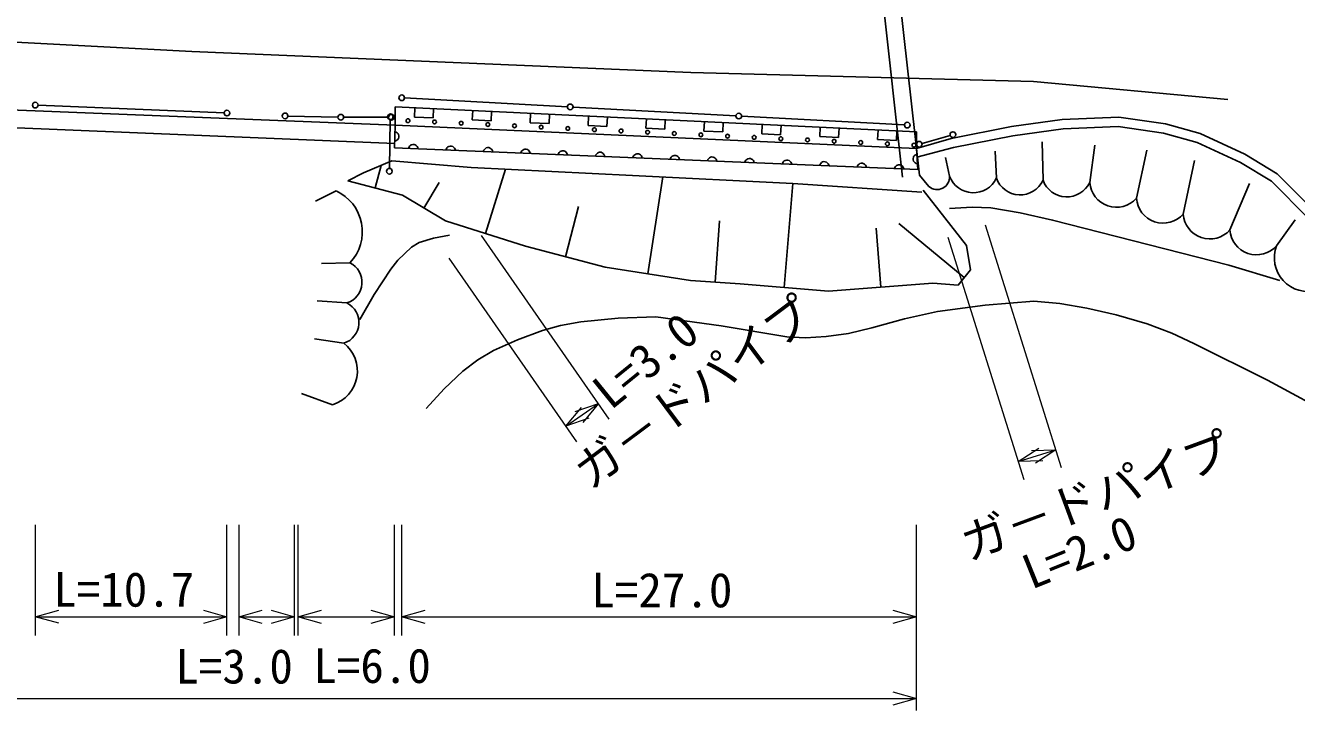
# Model space of a CAD drawing. Units: millimetres, scale not verified. Extents: x 40000 to 680000, y 20000 to 380000.
# Drawn here: x 149062 to 216476, y 244646 to 280986 of the extents above; entities that cross this region are included whole.
import ezdxf
from ezdxf.enums import TextEntityAlignment as Align

# ---------------------------------------------------------------- set-up
doc = ezdxf.new("R2010")
doc.units = ezdxf.units.MM
doc.header["$LTSCALE"] = 1000
for name, color, linetype, lineweight in [('M-BGD', 7, 'Continuous', 25), ('M-STR-HTXT', 7, 'Continuous', 13), ('M-STR-STRC', 7, 'Continuous', 25)]:
    doc.layers.add(name, color=color, linetype=linetype, lineweight=lineweight)
doc.styles.add('ＭＳ ゴシック', font='')
doc.styles.get('ＭＳ ゴシック').set_extended_font_data('MS Gothic')

msp = doc.modelspace()

# ---------------------------------------------------------------- linework, layer by layer
at = {"layer": 'M-BGD'}
for p, q in [((195585, 272941), (193505, 291443)), ((196479, 273048), (194425, 291429)), ((169168, 277139), (177806, 276673)), ((168677, 275693), (147794, 276527)), ((149737, 276756), (159602, 276345)), ((168677, 276674), (196316, 275339)), ((168677, 275693), (168677, 276674)), ((169713, 276624), (169689, 276125)), ((170688, 276077), (170712, 276576)), ((172784, 276476), (172760, 275976)), ((173759, 275928), (173783, 276428)), ((178105, 276656), (186743, 276190)), ((162981, 276182), (165637, 276120)), ((165937, 276116), (168319, 276116)), ((168414, 275990), (168365, 273402)), ((169689, 276125), (170688, 276077)), ((172760, 275976), (173759, 275928)), ((175855, 276327), (175831, 275828)), ((175831, 275828), (176830, 275780)), ((176830, 275780), (176854, 276279)), ((178926, 276179), (178902, 275680)), ((179901, 275631), (179925, 276131)), ((181997, 276031), (181973, 275531)), ((182972, 275483), (182996, 275982)), ((185068, 275882), (185044, 275383)), ((186043, 275335), (186067, 275834)), ((187042, 276174), (195680, 275708)), ((188139, 275734), (188115, 275235)), ((201351, 275617), (204050, 275993)), ((204050, 275993), (207045, 276119)), ((207045, 276119), (209521, 275767)), ((209521, 275767), (211371, 275252)), ((168648, 274721), (147765, 275587)), ((168677, 275693), (168642, 274502)), ((168726, 275326), (168667, 275348)), ((196316, 274463), (168677, 275693)), ((168775, 275294), (168726, 275326)), ((168824, 275243), (168775, 275294)), ((168852, 275192), (168824, 275243)), ((168846, 274992), (168868, 275052)), ((168870, 275132), (168852, 275192)), ((168868, 275052), (168870, 275132)), ((178902, 275680), (179901, 275631)), ((181973, 275531), (182972, 275483)), ((185044, 275383), (186043, 275335)), ((188115, 275235), (189114, 275186)), ((189114, 275186), (189138, 275686)), ((191211, 275586), (191186, 275086)), ((191186, 275086), (192185, 275038)), ((192185, 275038), (192209, 275537)), ((194282, 275437), (194257, 274938)), ((195256, 274890), (195280, 275389)), ((196316, 275339), (196316, 274463)), ((196612, 274727), (198106, 275154)), ((198165, 274992), (201351, 275617)), ((198277, 274505), (201434, 275123)), ((201434, 275123), (204095, 275494)), ((204095, 275494), (207020, 275618)), ((207020, 275618), (209419, 275277)), ((209419, 275277), (211198, 274782)), ((211371, 275252), (213732, 274161)), ((168642, 274502), (196386, 273342)), ((168652, 274848), (168712, 274866)), ((168712, 274866), (168763, 274895)), ((168763, 274895), (168815, 274943)), ((168815, 274943), (168846, 274992)), ((169405, 274530), (169383, 274471)), ((169437, 274579), (169405, 274530)), ((169489, 274627), (169437, 274579)), ((169541, 274655), (169489, 274627)), ((169601, 274672), (169541, 274655)), ((169681, 274669), (169601, 274672)), ((169740, 274646), (169681, 274669)), ((169789, 274614), (169740, 274646)), ((169837, 274562), (169789, 274614)), ((169865, 274511), (169837, 274562)), ((169882, 274450), (169865, 274511)), ((171387, 274448), (171365, 274388)), ((171419, 274496), (171387, 274448)), ((171471, 274544), (171419, 274496)), ((171522, 274572), (171471, 274544)), ((171583, 274589), (171522, 274572)), ((171663, 274586), (171583, 274589)), ((171722, 274564), (171663, 274586)), ((171771, 274532), (171722, 274564)), ((171819, 274480), (171771, 274532)), ((171847, 274428), (171819, 274480)), ((171864, 274368), (171847, 274428)), ((173401, 274413), (173369, 274365)), ((173453, 274461), (173401, 274413)), ((173504, 274489), (173453, 274461)), ((173565, 274507), (173504, 274489)), ((173645, 274503), (173565, 274507)), ((173704, 274481), (173645, 274503)), ((173753, 274449), (173704, 274481)), ((173800, 274397), (173753, 274449)), ((173828, 274345), (173800, 274397)), ((175435, 274378), (175383, 274331)), ((175486, 274406), (175435, 274378)), ((175547, 274424), (175486, 274406)), ((175627, 274420), (175547, 274424)), ((175686, 274398), (175627, 274420)), ((175734, 274366), (175686, 274398)), ((194257, 274938), (195256, 274890)), ((196316, 274463), (198165, 274992)), ((196386, 273342), (196316, 274463)), ((196342, 273994), (198277, 274505)), ((203031, 272772), (202976, 274809)), ((205508, 272661), (205784, 274643)), ((211198, 274782), (213497, 273719)), ((166995, 273171), (168501, 273802)), ((168501, 273802), (172705, 273451)), ((173369, 274365), (173346, 274306)), ((173846, 274285), (173828, 274345)), ((175351, 274282), (175328, 274223)), ((175383, 274331), (175351, 274282)), ((175782, 274314), (175734, 274366)), ((175810, 274263), (175782, 274314)), ((175828, 274202), (175810, 274263)), ((177332, 274199), (177310, 274140)), ((177364, 274248), (177332, 274199)), ((177416, 274296), (177364, 274248)), ((177468, 274323), (177416, 274296)), ((177528, 274341), (177468, 274323)), ((177608, 274338), (177528, 274341)), ((177667, 274315), (177608, 274338)), ((177716, 274283), (177667, 274315)), ((177764, 274231), (177716, 274283)), ((177792, 274180), (177764, 274231)), ((177809, 274119), (177792, 274180)), ((179314, 274116), (179292, 274057)), ((179346, 274165), (179314, 274116)), ((179398, 274213), (179346, 274165)), ((179449, 274241), (179398, 274213)), ((179510, 274258), (179449, 274241)), ((179590, 274255), (179510, 274258)), ((179649, 274232), (179590, 274255)), ((179698, 274200), (179649, 274232)), ((179746, 274148), (179698, 274200)), ((179774, 274097), (179746, 274148)), ((179791, 274036), (179774, 274097)), ((181296, 274033), (181273, 273974)), ((181328, 274082), (181296, 274033)), ((181380, 274130), (181328, 274082)), ((181431, 274158), (181380, 274130)), ((181492, 274175), (181431, 274158)), ((181572, 274172), (181492, 274175)), ((181631, 274149), (181572, 274172)), ((181680, 274117), (181631, 274149)), ((181728, 274065), (181680, 274117)), ((181755, 274014), (181728, 274065)), ((181773, 273953), (181755, 274014)), ((183278, 273950), (183255, 273891)), ((183310, 273999), (183278, 273950)), ((183362, 274047), (183310, 273999)), ((183413, 274075), (183362, 274047)), ((183474, 274092), (183413, 274075)), ((183554, 274089), (183474, 274092)), ((183613, 274066), (183554, 274089)), ((183661, 274034), (183613, 274066)), ((183709, 273982), (183661, 274034)), ((183737, 273931), (183709, 273982)), ((183755, 273870), (183737, 273931)), ((185259, 273868), (185237, 273808)), ((185291, 273916), (185259, 273868)), ((185343, 273964), (185291, 273916)), ((185395, 273992), (185343, 273964)), ((185455, 274009), (185395, 273992)), ((185535, 274006), (185455, 274009)), ((185594, 273984), (185535, 274006)), ((185643, 273952), (185594, 273984)), ((185691, 273900), (185643, 273952)), ((185719, 273848), (185691, 273900)), ((185736, 273788), (185719, 273848)), ((187241, 273785), (187219, 273726)), ((187273, 273833), (187241, 273785)), ((187325, 273881), (187273, 273833)), ((187376, 273909), (187325, 273881)), ((187437, 273927), (187376, 273909)), ((187517, 273923), (187437, 273927)), ((187576, 273901), (187517, 273923)), ((187625, 273869), (187576, 273901)), ((187673, 273817), (187625, 273869)), ((187701, 273765), (187673, 273817)), ((187718, 273705), (187701, 273765)), ((189223, 273702), (189200, 273643)), ((189255, 273751), (189223, 273702)), ((189307, 273798), (189255, 273751)), ((189358, 273826), (189307, 273798)), ((189419, 273844), (189358, 273826)), ((189499, 273840), (189419, 273844)), ((189558, 273818), (189499, 273840)), ((189607, 273786), (189558, 273818)), ((189655, 273734), (189607, 273786)), ((189682, 273683), (189655, 273734)), ((191289, 273716), (191237, 273668)), ((191340, 273743), (191289, 273716)), ((191401, 273761), (191340, 273743)), ((191481, 273758), (191401, 273761)), ((191540, 273735), (191481, 273758)), ((191588, 273703), (191540, 273735)), ((191636, 273651), (191588, 273703)), ((196155, 273991), (196139, 273930)), ((196139, 273930), (196144, 273850)), ((196144, 273850), (196168, 273791)), ((196182, 274043), (196155, 273991)), ((196168, 273791), (196201, 273743)), ((196229, 274096), (196182, 274043)), ((196201, 273743), (196254, 273696)), ((196277, 274129), (196229, 274096)), ((196336, 274152), (196277, 274129)), ((198075, 272993), (197855, 273984)), ((200553, 272882), (200498, 274314)), ((207986, 271821), (208537, 274367)), ((210463, 270981), (211069, 273817)), ((213497, 273719), (215142, 272727)), ((213732, 274161), (215453, 273123)), ((166154, 272751), (166995, 273171)), ((167608, 272366), (167925, 273560)), ((172705, 273451), (181253, 273029)), ((173458, 269948), (174530, 273361)), ((181253, 273029), (189765, 272608)), ((189700, 273622), (189682, 273683)), ((191205, 273619), (191182, 273560)), ((191237, 273668), (191205, 273619)), ((191664, 273600), (191636, 273651)), ((191682, 273539), (191664, 273600)), ((193186, 273536), (193164, 273477)), ((193218, 273585), (193186, 273536)), ((193270, 273633), (193218, 273585)), ((193322, 273661), (193270, 273633)), ((193382, 273678), (193322, 273661)), ((193462, 273675), (193382, 273678)), ((193521, 273652), (193462, 273675)), ((193570, 273620), (193521, 273652)), ((193618, 273568), (193570, 273620)), ((193646, 273517), (193618, 273568)), ((193663, 273456), (193646, 273517)), ((195168, 273453), (195146, 273394)), ((195200, 273502), (195168, 273453)), ((195252, 273550), (195200, 273502)), ((195303, 273578), (195252, 273550)), ((195364, 273595), (195303, 273578)), ((195444, 273592), (195364, 273595)), ((195503, 273569), (195444, 273592)), ((195552, 273537), (195503, 273569)), ((195600, 273485), (195552, 273537)), ((195628, 273434), (195600, 273485)), ((195645, 273373), (195628, 273434)), ((196254, 273696), (196306, 273669)), ((196306, 273669), (196367, 273653)), ((196974, 272442), (196479, 273048)), ((215453, 273123), (217439, 271112)), ((169062, 271980), (166154, 272751)), ((170200, 271297), (171011, 272647)), ((182075, 267809), (182873, 272949)), ((189309, 267090), (189763, 272608)), ((189765, 272608), (196596, 272151)), ((212941, 270141), (213987, 272605)), ((215142, 272727), (217100, 270744)), ((165540, 272211), (164438, 271660)), ((171339, 270613), (169062, 271980)), ((196666, 272256), (198978, 269313)), ((177696, 268721), (178399, 271376)), ((175577, 269282), (171339, 270613)), ((185648, 267371), (185866, 270624)), ((198855, 267614), (195390, 270477)), ((215418, 269301), (216409, 270677)), ((194424, 267107), (194186, 270236)), ((179816, 268160), (175577, 269282)), ((198978, 269313), (199188, 268017)), ((166274, 268399), (164759, 268354)), ((184335, 267459), (179816, 268160)), ((199188, 268017), (198522, 267212)), ((186962, 267283), (184335, 267459)), ((191656, 266897), (186962, 267283)), ((197191, 267317), (191656, 266897)), ((198522, 267212), (197191, 267317)), ((166113, 266264), (164529, 266379)), ((165952, 264129), (164391, 264359)), ((165355, 260869), (163702, 261466))]:
    msp.add_line(p, q, dxfattribs=at)
for points in [[(198067, 271284), (199265, 271355), (200265, 271304), (201815, 271054), (203532, 270665), (212884, 268263), (215588, 267459)], [(166805, 265388), (167556, 266720), (168444, 268051), (168816, 268540), (169532, 269231), (169948, 269465), (170707, 269707), (171552, 269861)], [(170322, 260675), (171261, 261712), (172257, 262649), (173057, 263251), (173882, 263738), (175159, 264318), (176476, 264800), (177435, 265079), (178521, 265273), (180490, 265455), (182487, 265524), (185954, 265053), (189440, 264474), (190440, 264424), (191524, 264480), (192712, 264654), (193954, 264940), (195688, 265432), (197427, 265807), (199959, 266152), (202533, 266369), (203926, 266237), (205350, 265988), (206910, 265635), (208550, 265155), (209862, 264668), (211034, 264120), (214932, 262164), (218669, 260163)]]:
    msp.add_lwpolyline(points, dxfattribs=at)
for centre, radius in [((169019, 277147), 150), ((149587, 276762), 150), ((159752, 276338), 150), ((177956, 276665), 150), ((162831, 276186), 150), ((165787, 276116), 150), ((168416, 276140), 150), ((168469, 276116), 150), ((169349, 275934), 100), ((170762, 275866), 100), ((172174, 275797), 100), ((173587, 275729), 100), ((174999, 275661), 100), ((186893, 276182), 150), ((195830, 275700), 150), ((176411, 275593), 100), ((177824, 275524), 100), ((179236, 275456), 100), ((180649, 275388), 100), ((182061, 275320), 100), ((183474, 275252), 100), ((184886, 275183), 100), ((186299, 275115), 100), ((187711, 275047), 100), ((189124, 274979), 100), ((198250, 275195), 150), ((190536, 274910), 100), ((191948, 274842), 100), ((193361, 274774), 100), ((194773, 274706), 100), ((196186, 274637), 100), ((196468, 274686), 150), ((168362, 273252), 150)]:
    msp.add_circle(centre, radius, dxfattribs=at)
for centre, radius, start, end in [((197410, 272947), 667, 229.17674, 3.937), ((199337, 273453), 1343, 200.06687, 334.82714), ((201815, 273343), 1343, 200.06687, 334.82714), ((204292, 273233), 1343, 200.06687, 334.82714), ((206922, 272757), 1417, 183.89074, 318.651), ((164549, 270043), 2383, 316.38529, 65.4206), ((209399, 271917), 1417, 183.89074, 318.651), ((211877, 271077), 1417, 183.89074, 318.651), ((214354, 270237), 1417, 183.89074, 318.651), ((217071, 268652), 1776, 158.57751, 286.75048), ((165749, 267365), 1160, 288.30722, 63.06748), ((165588, 265230), 1160, 288.30722, 63.06748), ((164795, 262656), 1873, 287.40509, 51.82685)]:
    msp.add_arc(centre, radius, start, end, dxfattribs=at)
at = {"layer": 'M-STR-HTXT'}
for p, q in [((204014, 257522), (199972, 270388)), ((180020, 260108), (173243, 269836)), ((197977, 269761), (202018, 256896)), ((171519, 268635), (178296, 258907)), ((177725, 259728), (179449, 260929)), ((178223, 260501), (179449, 260929)), ((179449, 260929), (178623, 259927)), ((177725, 259728), (178550, 260729)), ((178950, 260155), (177725, 259728)), ((201718, 257850), (202806, 258558)), ((201718, 257850), (203714, 258476)), ((202417, 258436), (203714, 258476)), ((203714, 258476), (202626, 257768)), ((203016, 257890), (201718, 257850)), ((149584, 254503), (149583, 248624)), ((159748, 248623), (159749, 254502)), ((160373, 254502), (160372, 248622)), ((163337, 248622), (163338, 254501)), ((163509, 254501), (163508, 248622)), ((168639, 248621), (168640, 254501)), ((169015, 254501), (169015, 248621)), ((196312, 244646), (196313, 254497)), ((149583, 249624), (150833, 249974)), ((150833, 249274), (149583, 249624)), ((149583, 249624), (159748, 249622)), ((158498, 249973), (159748, 249622)), ((159748, 249622), (158498, 249273)), ((160373, 249622), (161622, 249972)), ((161622, 249272), (160373, 249622)), ((160373, 249622), (163337, 249622)), ((162087, 249972), (163337, 249622)), ((163337, 249622), (162087, 249272)), ((163508, 249622), (164758, 249972)), ((164758, 249272), (163508, 249622)), ((163508, 249622), (168639, 249621)), ((167389, 249971), (168639, 249621)), ((168639, 249621), (167389, 249271)), ((169015, 249621), (170265, 249971)), ((170265, 249271), (169015, 249621)), ((169015, 249621), (196313, 249617)), ((195063, 249967), (196313, 249617)), ((196313, 249617), (195063, 249267)), ((195062, 245634), (196312, 245284)), ((122460, 245295), (196312, 245284)), ((196312, 245284), (195062, 244934))]:
    msp.add_line(p, q, dxfattribs=at)
at = {"layer": 'M-STR-STRC'}
for p, q in [((139659, 280587), (157880, 279597)), ((157880, 279597), (184353, 278492)), ((184353, 278492), (202529, 278010)), ((202529, 278010), (212831, 277049))]:
    msp.add_line(p, q, dxfattribs=at)

# ---------------------------------------------------------------- texts
at = {"layer": 'M-STR-HTXT', "style": 'ＭＳ ゴシック'}
for s, rotation, p in [('ガ－ドパイプ', 36.792, (179345, 255878)), ('L=3.0', 39.092, (180446, 260112)), ('ガ－ドパイプ', 20.292, (199278, 252062)), ('L=2.0', 21.892, (202611, 250539)), ('L=10.7', 359.992, (150535, 249607)), ('L=27.0', 359.992, (179074, 249574)), ('L=3.0', 359.992, (157011, 245531)), ('L=6.0', 359.992, (164331, 245559))]:
    msp.add_text(s, height=1833, rotation=rotation, dxfattribs=at).set_placement(p, align=Align.BOTTOM_LEFT)

doc.saveas('drawing.dxf')
